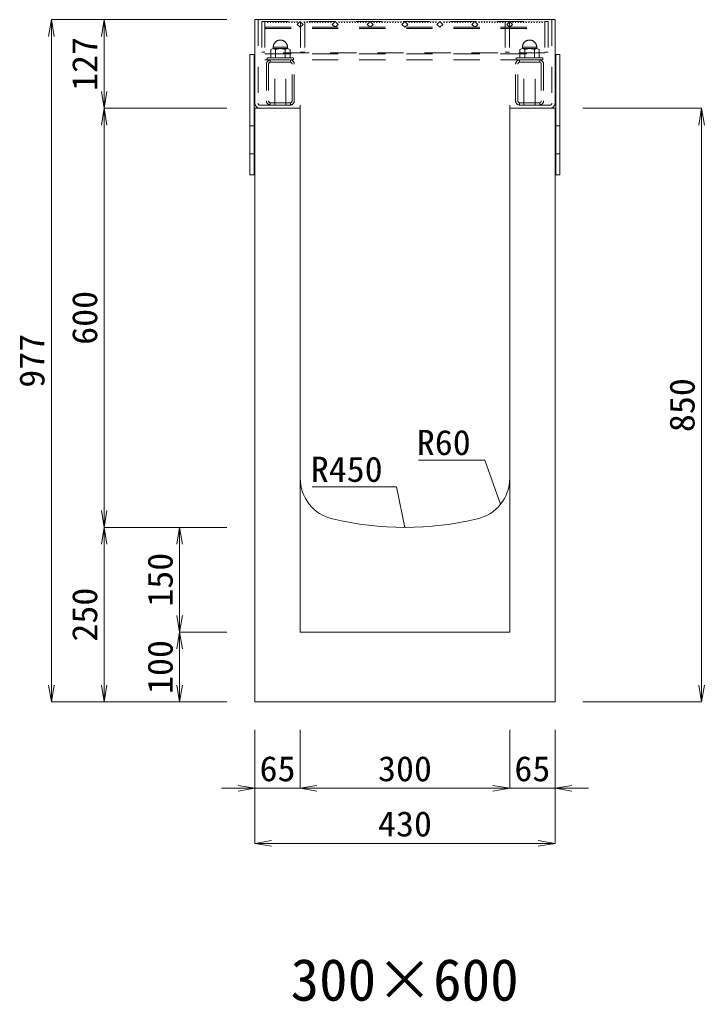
# Model space of a CAD drawing. Units: millimetres at full size; some dimension numbers follow another scale. Extents: x -734 to 58102, y 49499 to 87169.
# Drawn here: x 14947 to 15927, y 76384 to 77790 of the extents above; entities that cross this region are included whole.
import ezdxf
from ezdxf.enums import TextEntityAlignment as Align

# ---------------------------------------------------------------- set-up
doc = ezdxf.new("R2010")
doc.units = ezdxf.units.MM
doc.header["$LTSCALE"] = 50
doc.linetypes.add('USER1', pattern=[1.35, 0.75, -0.6])
doc.layers.add('0_2', color=7, linetype='Continuous')
for name, color, linetype, lineweight in [('寸法線', 7, 'Continuous', 13), ('引出線', 4, 'Continuous', 13), ('本体', 2, 'Continuous', 20), ('ｸﾞﾚｰﾁﾝｸﾞ', 7, 'USER1', 9)]:
    doc.layers.add(name, color=color, linetype=linetype, lineweight=lineweight)
doc.styles.add('ＭＳ 明朝', font='')
doc.styles.get('ＭＳ 明朝').set_extended_font_data('MS Mincho')

# ---------------------------------------------------------------- blocks, each defined once
blk = doc.blocks.new('open_arrow')
at = {"color": 0, "linetype": 'Continuous', "lineweight": -2}
blk.add_lwpolyline([(7.5, 1.25), (0, 0), (7.5, -1.25)], dxfattribs=at)

msp = doc.modelspace()

# ---------------------------------------------------------------- linework, layer by layer
at = {"layer": '寸法線'}
for p, q in [((14992.27, 76813.03), (14992.27, 77790.03)), ((15243.63, 77790.03), (14992.27, 77790.03)), ((15067.81, 77790.03), (15067.81, 77663.03)), ((15243.63, 77790.03), (15067.81, 77790.03)), ((15067.81, 77663.03), (15067.81, 77063.03)), ((15243.63, 77663.03), (15067.81, 77663.03)), ((15243.63, 77663.03), (15067.81, 77663.03)), ((15753.63, 77663.03), (15923.48, 77663.03)), ((15923.48, 77663.03), (15923.48, 76813.03)), ((15243.63, 77063.03), (15067.81, 77063.03)), ((15067.81, 77063.03), (15067.81, 76813.03)), ((15243.63, 77063.03), (15067.81, 77063.03)), ((15175.89, 76913.03), (15175.89, 77063.03)), ((15243.63, 77063.03), (15175.89, 77063.03)), ((15243.63, 76913.03), (15175.89, 76913.03)), ((15175.89, 76813.03), (15175.89, 76913.03)), ((15243.63, 76913.03), (15175.89, 76913.03)), ((15243.63, 76813.03), (14992.27, 76813.03)), ((15243.63, 76813.03), (15067.81, 76813.03)), ((15243.63, 76813.03), (15175.89, 76813.03)), ((15753.63, 76813.03), (15923.48, 76813.03)), ((15283.63, 76773.03), (15283.63, 76689.49)), ((15283.63, 76773.03), (15283.63, 76610.44)), ((15348.63, 76773.03), (15348.63, 76689.49)), ((15348.63, 76773.03), (15348.63, 76689.49)), ((15648.63, 76773.03), (15648.63, 76689.49)), ((15648.63, 76773.03), (15648.63, 76689.49)), ((15713.63, 76773.03), (15713.63, 76689.49)), ((15713.63, 76773.03), (15713.63, 76610.44)), ((15235.63, 76689.49), (15396.63, 76689.49)), ((15348.63, 76689.49), (15648.63, 76689.49)), ((15600.63, 76689.49), (15761.63, 76689.49)), ((15283.63, 76610.44), (15713.63, 76610.44))]:
    msp.add_line(p, q, dxfattribs=at)
at = {"layer": '引出線'}
for points in [[(15635.69, 77096.35), (15612.84, 77159.38), (15518.17, 77159.38)], [(15498.63, 77063.03), (15486.68, 77121.03), (15365.67, 77121.03)]]:
    msp.add_lwpolyline(points, dxfattribs=at)
at = {"layer": '本体'}
for p, q in [((15283.63, 77663.03), (15283.63, 76813.03)), ((15348.63, 77663.03), (15283.63, 77663.03)), ((15348.63, 77133.56), (15348.63, 77663.03)), ((15648.63, 77133.56), (15648.63, 77663.03)), ((15713.63, 77663.03), (15648.63, 77663.03)), ((15713.63, 76813.03), (15713.63, 77663.03)), ((15348.63, 77133.56), (15348.63, 76913.03)), ((15648.63, 77133.56), (15648.63, 76913.03)), ((15348.63, 76913.03), (15648.63, 76913.03)), ((15283.63, 76813.03), (15713.63, 76813.03)), ((15283.63, 76813.03), (15713.63, 76813.03))]:
    msp.add_line(p, q, dxfattribs=at)
for centre, radius, start, end in [((15408.63, 77133.56), 60, 180, 256.65785), ((15588.63, 77133.56), 60, 283.34237, 0), ((15498.63, 77513.03), 450, 256.65777, 283.34225)]:
    msp.add_arc(centre, radius, start, end, dxfattribs=at)
at = {"layer": 'ｸﾞﾚｰﾁﾝｸﾞ', "linetype": 'Continuous'}
for p, q in [((15283.63, 77790.03), (15713.63, 77790.03)), ((15283.63, 77670.66), (15283.63, 77790.03)), ((15713.63, 77670.66), (15713.63, 77790.03)), ((15276.63, 77568.03), (15276.63, 77740.03)), ((15282.63, 77740.03), (15276.63, 77740.03)), ((15282.63, 77568.03), (15282.63, 77740.03)), ((15714.63, 77568.03), (15714.63, 77740.03)), ((15714.63, 77740.03), (15720.63, 77740.03)), ((15720.63, 77568.03), (15720.63, 77740.03)), ((15282.63, 77568.03), (15276.63, 77568.03)), ((15714.63, 77568.03), (15720.63, 77568.03))]:
    msp.add_line(p, q, dxfattribs=at)
at = {"layer": 'ｸﾞﾚｰﾁﾝｸﾞ'}
for p, q in [((15288.13, 77790.03), (15288.13, 77670.53)), ((15293.63, 77787.53), (15293.63, 77743.53)), ((15298.13, 77787.53), (15298.13, 77732.53)), ((15298.13, 77787.53), (15298.13, 77743.53)), ((15301.33, 77787.53), (15302.23, 77785.43)), ((15302.23, 77785.43), (15303.13, 77787.53)), ((15305.13, 77787.53), (15306.03, 77785.43)), ((15306.03, 77785.43), (15306.93, 77787.53)), ((15308.93, 77787.53), (15309.83, 77785.43)), ((15309.83, 77785.43), (15310.73, 77787.53)), ((15312.73, 77787.53), (15313.63, 77785.43)), ((15313.63, 77785.43), (15314.53, 77787.53)), ((15316.53, 77787.53), (15317.43, 77785.43)), ((15317.43, 77785.43), (15318.33, 77787.53)), ((15320.33, 77787.53), (15321.23, 77785.43)), ((15321.23, 77785.43), (15322.13, 77787.53)), ((15324.13, 77787.53), (15325.03, 77785.43)), ((15325.03, 77785.43), (15325.93, 77787.53)), ((15327.93, 77787.53), (15328.83, 77785.43)), ((15328.83, 77785.43), (15329.73, 77787.53)), ((15331.73, 77787.53), (15332.63, 77785.43)), ((15332.63, 77785.43), (15333.53, 77787.53)), ((15335.53, 77787.53), (15336.43, 77785.43)), ((15336.43, 77785.43), (15337.33, 77787.53)), ((15339.33, 77787.53), (15340.23, 77785.43)), ((15340.23, 77785.43), (15341.13, 77787.53)), ((15343.13, 77787.53), (15344.03, 77785.43)), ((15344.03, 77785.43), (15344.93, 77787.53)), ((15348.63, 77787.53), (15344.38, 77783.29)), ((15344.38, 77783.29), (15348.63, 77779.04)), ((15349.13, 77787.03), (15348.63, 77787.53)), ((15352.87, 77783.29), (15348.63, 77787.53)), ((15348.63, 77779.04), (15352.87, 77783.29)), ((15349.13, 77787.53), (15349.13, 77743.53)), ((15353.63, 77787.53), (15354.53, 77785.43)), ((15354.53, 77785.43), (15355.43, 77787.53)), ((15355.13, 77787.53), (15355.13, 77743.53)), ((15357.43, 77787.53), (15358.33, 77785.43)), ((15358.33, 77785.43), (15359.23, 77787.53)), ((15361.23, 77787.53), (15362.13, 77785.43)), ((15362.13, 77785.43), (15363.03, 77787.53)), ((15365.03, 77787.53), (15365.93, 77785.43)), ((15365.93, 77785.43), (15366.83, 77787.53)), ((15368.83, 77787.53), (15369.73, 77785.43)), ((15369.73, 77785.43), (15370.63, 77787.53)), ((15372.63, 77787.53), (15373.53, 77785.43)), ((15373.53, 77785.43), (15374.43, 77787.53)), ((15376.43, 77787.53), (15377.33, 77785.43)), ((15377.33, 77785.43), (15378.23, 77787.53)), ((15380.23, 77787.53), (15381.13, 77785.43)), ((15381.13, 77785.43), (15382.03, 77787.53)), ((15384.03, 77787.53), (15384.93, 77785.43)), ((15384.93, 77785.43), (15385.83, 77787.53)), ((15387.83, 77787.53), (15388.73, 77785.43)), ((15388.73, 77785.43), (15389.63, 77787.53)), ((15391.63, 77787.53), (15392.53, 77785.43)), ((15392.53, 77785.43), (15393.43, 77787.53)), ((15398.63, 77787.53), (15394.38, 77783.29)), ((15394.38, 77783.29), (15398.63, 77779.04)), ((15402.87, 77783.29), (15398.63, 77787.53)), ((15398.63, 77779.04), (15402.87, 77783.29)), ((15403.63, 77787.53), (15404.53, 77785.43)), ((15404.53, 77785.43), (15405.43, 77787.53)), ((15407.43, 77787.53), (15408.33, 77785.43)), ((15408.33, 77785.43), (15409.23, 77787.53)), ((15411.23, 77787.53), (15412.13, 77785.43)), ((15412.13, 77785.43), (15413.03, 77787.53)), ((15415.03, 77787.53), (15415.93, 77785.43)), ((15415.93, 77785.43), (15416.83, 77787.53)), ((15418.83, 77787.53), (15419.73, 77785.43)), ((15419.73, 77785.43), (15420.63, 77787.53)), ((15422.63, 77787.53), (15423.53, 77785.43)), ((15423.53, 77785.43), (15424.43, 77787.53)), ((15426.43, 77787.53), (15427.33, 77785.43)), ((15427.33, 77785.43), (15428.23, 77787.53)), ((15430.23, 77787.53), (15431.13, 77785.43)), ((15431.13, 77785.43), (15432.03, 77787.53)), ((15434.03, 77787.53), (15434.93, 77785.43)), ((15434.93, 77785.43), (15435.83, 77787.53)), ((15437.83, 77787.53), (15438.73, 77785.43)), ((15438.73, 77785.43), (15439.63, 77787.53)), ((15441.63, 77787.53), (15442.53, 77785.43)), ((15442.53, 77785.43), (15443.43, 77787.53)), ((15448.63, 77787.53), (15444.38, 77783.29)), ((15444.38, 77783.29), (15448.63, 77779.04)), ((15452.87, 77783.29), (15448.63, 77787.53)), ((15448.63, 77779.04), (15452.87, 77783.29)), ((15453.63, 77787.53), (15454.53, 77785.43)), ((15454.53, 77785.43), (15455.43, 77787.53)), ((15457.43, 77787.53), (15458.33, 77785.43)), ((15458.33, 77785.43), (15459.23, 77787.53)), ((15461.23, 77787.53), (15462.13, 77785.43)), ((15462.13, 77785.43), (15463.03, 77787.53)), ((15465.03, 77787.53), (15465.93, 77785.43)), ((15465.93, 77785.43), (15466.83, 77787.53)), ((15468.83, 77787.53), (15469.73, 77785.43)), ((15469.73, 77785.43), (15470.63, 77787.53)), ((15472.63, 77787.53), (15473.53, 77785.43)), ((15473.53, 77785.43), (15474.43, 77787.53)), ((15476.43, 77787.53), (15477.33, 77785.43)), ((15477.33, 77785.43), (15478.23, 77787.53)), ((15480.23, 77787.53), (15481.13, 77785.43)), ((15481.13, 77785.43), (15482.03, 77787.53)), ((15484.03, 77787.53), (15484.93, 77785.43)), ((15484.93, 77785.43), (15485.83, 77787.53)), ((15487.83, 77787.53), (15488.73, 77785.43)), ((15488.73, 77785.43), (15489.63, 77787.53)), ((15491.63, 77787.53), (15492.53, 77785.43)), ((15492.53, 77785.43), (15493.43, 77787.53)), ((15498.63, 77787.53), (15494.38, 77783.29)), ((15494.38, 77783.29), (15498.63, 77779.04)), ((15498.63, 77787.53), (15502.87, 77783.29)), ((15502.87, 77783.29), (15498.63, 77779.04)), ((15504.73, 77785.43), (15503.83, 77787.53)), ((15505.63, 77787.53), (15504.73, 77785.43)), ((15508.53, 77785.43), (15507.63, 77787.53)), ((15509.43, 77787.53), (15508.53, 77785.43)), ((15512.33, 77785.43), (15511.43, 77787.53)), ((15513.23, 77787.53), (15512.33, 77785.43)), ((15516.13, 77785.43), (15515.23, 77787.53)), ((15517.03, 77787.53), (15516.13, 77785.43)), ((15519.93, 77785.43), (15519.03, 77787.53)), ((15520.83, 77787.53), (15519.93, 77785.43)), ((15523.73, 77785.43), (15522.83, 77787.53)), ((15524.63, 77787.53), (15523.73, 77785.43)), ((15527.53, 77785.43), (15526.63, 77787.53)), ((15528.43, 77787.53), (15527.53, 77785.43)), ((15531.33, 77785.43), (15530.43, 77787.53)), ((15532.23, 77787.53), (15531.33, 77785.43)), ((15535.13, 77785.43), (15534.23, 77787.53)), ((15536.03, 77787.53), (15535.13, 77785.43)), ((15538.93, 77785.43), (15538.03, 77787.53)), ((15539.83, 77787.53), (15538.93, 77785.43)), ((15542.73, 77785.43), (15541.83, 77787.53)), ((15543.63, 77787.53), (15542.73, 77785.43)), ((15544.38, 77783.29), (15548.63, 77787.53)), ((15548.63, 77779.04), (15544.38, 77783.29)), ((15548.63, 77787.53), (15552.87, 77783.29)), ((15552.87, 77783.29), (15548.63, 77779.04)), ((15554.72, 77785.43), (15553.82, 77787.53)), ((15555.63, 77787.53), (15554.72, 77785.43)), ((15558.53, 77785.43), (15557.63, 77787.53)), ((15559.43, 77787.53), (15558.53, 77785.43)), ((15562.33, 77785.43), (15561.43, 77787.53)), ((15563.23, 77787.53), (15562.33, 77785.43)), ((15566.13, 77785.43), (15565.23, 77787.53)), ((15567.03, 77787.53), (15566.13, 77785.43)), ((15569.93, 77785.43), (15569.03, 77787.53)), ((15570.83, 77787.53), (15569.93, 77785.43)), ((15573.73, 77785.43), (15572.83, 77787.53)), ((15574.63, 77787.53), (15573.73, 77785.43)), ((15577.53, 77785.43), (15576.63, 77787.53)), ((15578.43, 77787.53), (15577.53, 77785.43)), ((15581.33, 77785.43), (15580.43, 77787.53)), ((15582.23, 77787.53), (15581.33, 77785.43)), ((15585.13, 77785.43), (15584.23, 77787.53)), ((15586.03, 77787.53), (15585.13, 77785.43)), ((15588.93, 77785.43), (15588.03, 77787.53)), ((15589.83, 77787.53), (15588.93, 77785.43)), ((15592.73, 77785.43), (15591.83, 77787.53)), ((15593.63, 77787.53), (15592.73, 77785.43)), ((15594.38, 77783.29), (15598.63, 77787.53)), ((15598.63, 77779.04), (15594.38, 77783.29)), ((15598.63, 77787.53), (15602.87, 77783.29)), ((15602.87, 77783.29), (15598.63, 77779.04)), ((15604.73, 77785.43), (15603.83, 77787.53)), ((15605.63, 77787.53), (15604.73, 77785.43)), ((15608.53, 77785.43), (15607.63, 77787.53)), ((15609.43, 77787.53), (15608.53, 77785.43)), ((15612.33, 77785.43), (15611.43, 77787.53)), ((15613.23, 77787.53), (15612.33, 77785.43)), ((15616.13, 77785.43), (15615.23, 77787.53)), ((15617.03, 77787.53), (15616.13, 77785.43)), ((15619.93, 77785.43), (15619.03, 77787.53)), ((15620.83, 77787.53), (15619.93, 77785.43)), ((15623.73, 77785.43), (15622.83, 77787.53)), ((15624.63, 77787.53), (15623.73, 77785.43)), ((15627.53, 77785.43), (15626.63, 77787.53)), ((15628.43, 77787.53), (15627.53, 77785.43)), ((15631.33, 77785.43), (15630.43, 77787.53)), ((15632.23, 77787.53), (15631.33, 77785.43)), ((15635.13, 77785.43), (15634.23, 77787.53)), ((15636.03, 77787.53), (15635.13, 77785.43)), ((15638.93, 77785.43), (15638.03, 77787.53)), ((15639.83, 77787.53), (15638.93, 77785.43)), ((15642.73, 77785.43), (15641.83, 77787.53)), ((15642.12, 77787.53), (15642.12, 77743.53)), ((15643.63, 77787.53), (15642.73, 77785.43)), ((15644.38, 77783.29), (15648.63, 77787.53)), ((15648.63, 77779.04), (15644.38, 77783.29)), ((15648.12, 77787.03), (15648.62, 77787.53)), ((15648.12, 77787.53), (15648.12, 77743.53)), ((15648.63, 77787.53), (15652.87, 77783.29)), ((15652.87, 77783.29), (15648.63, 77779.04)), ((15653.23, 77785.43), (15652.33, 77787.53)), ((15654.13, 77787.53), (15653.23, 77785.43)), ((15657.03, 77785.43), (15656.13, 77787.53)), ((15657.93, 77787.53), (15657.03, 77785.43)), ((15660.83, 77785.43), (15659.93, 77787.53)), ((15661.73, 77787.53), (15660.83, 77785.43)), ((15664.63, 77785.43), (15663.73, 77787.53)), ((15665.53, 77787.53), (15664.63, 77785.43)), ((15668.43, 77785.43), (15667.53, 77787.53)), ((15669.33, 77787.53), (15668.43, 77785.43)), ((15672.23, 77785.43), (15671.33, 77787.53)), ((15673.13, 77787.53), (15672.23, 77785.43)), ((15676.03, 77785.43), (15675.13, 77787.53)), ((15676.93, 77787.53), (15676.03, 77785.43)), ((15679.83, 77785.43), (15678.93, 77787.53)), ((15680.73, 77787.53), (15679.83, 77785.43)), ((15683.63, 77785.43), (15682.73, 77787.53)), ((15684.53, 77787.53), (15683.63, 77785.43)), ((15687.43, 77785.43), (15686.53, 77787.53)), ((15688.33, 77787.53), (15687.43, 77785.43)), ((15691.23, 77785.43), (15690.33, 77787.53)), ((15692.13, 77787.53), (15691.23, 77785.43)), ((15695.03, 77785.43), (15694.13, 77787.53)), ((15695.93, 77787.53), (15695.03, 77785.43)), ((15699.13, 77787.53), (15699.13, 77732.53)), ((15699.13, 77787.53), (15699.13, 77743.53)), ((15703.63, 77787.53), (15703.63, 77743.53)), ((15709.13, 77790.03), (15709.13, 77670.53)), ((15298.13, 77779.03), (15699.13, 77779.03)), ((15298.13, 77777.53), (15699.13, 77777.53)), ((15348.63, 77779.05), (15349.13, 77779.54)), ((15648.62, 77779.05), (15648.12, 77779.54)), ((15293.63, 77743.53), (15298.13, 77743.53)), ((15699.13, 77742.53), (15298.13, 77742.53)), ((15298.13, 77741.03), (15699.13, 77741.03)), ((15306.28, 77747.33), (15309.74, 77748.53)), ((15306.28, 77735.53), (15306.28, 77747.33)), ((15309.74, 77748.53), (15309.74, 77750.53)), ((15309.74, 77750.53), (15330.52, 77750.53)), ((15330.52, 77748.53), (15309.74, 77748.53)), ((15309.74, 77748.53), (15313.2, 77747.33)), ((15313.2, 77747.33), (15320.13, 77748.53)), ((15313.2, 77735.53), (15313.2, 77747.33)), ((15320.13, 77748.53), (15327.05, 77747.33)), ((15327.05, 77747.33), (15330.52, 77748.53)), ((15327.05, 77747.33), (15327.05, 77735.53)), ((15330.52, 77750.53), (15330.52, 77748.53)), ((15330.52, 77748.53), (15333.98, 77747.33)), ((15333.98, 77747.33), (15333.98, 77735.53)), ((15349.13, 77743.53), (15355.13, 77743.53)), ((15648.12, 77743.53), (15642.12, 77743.53)), ((15666.74, 77748.53), (15663.27, 77747.33)), ((15663.27, 77747.33), (15663.27, 77735.53)), ((15666.74, 77750.53), (15666.74, 77748.53)), ((15687.51, 77750.53), (15666.74, 77750.53)), ((15666.74, 77748.53), (15687.51, 77748.53)), ((15670.2, 77747.33), (15666.74, 77748.53)), ((15677.12, 77748.53), (15670.2, 77747.33)), ((15670.2, 77747.33), (15670.2, 77735.53)), ((15684.05, 77747.33), (15677.12, 77748.53)), ((15687.51, 77748.53), (15684.05, 77747.33)), ((15684.05, 77735.53), (15684.05, 77747.33)), ((15687.51, 77748.53), (15687.51, 77750.53)), ((15690.97, 77747.33), (15687.51, 77748.53)), ((15690.97, 77735.53), (15690.97, 77747.33)), ((15703.63, 77743.53), (15699.13, 77743.53)), ((15298.13, 77732.53), (15699.13, 77732.53)), ((15300.13, 77726.13), (15300.13, 77673.93)), ((15301.13, 77732.53), (15301.13, 77735.53)), ((15301.13, 77735.53), (15320.13, 77735.53)), ((15301.13, 77735.53), (15339.13, 77735.53)), ((15339.13, 77732.53), (15301.13, 77732.53)), ((15303.33, 77726.13), (15303.33, 77673.93)), ((15305.63, 77732.47), (15305.63, 77729.2)), ((15320.13, 77735.53), (15306.28, 77735.53)), ((15333.73, 77732.53), (15306.53, 77732.53)), ((15333.73, 77732.53), (15306.53, 77732.53)), ((15333.73, 77729.33), (15306.53, 77729.33)), ((15312.13, 77667.53), (15312.13, 77732.53)), ((15312.13, 77732.53), (15328.13, 77732.53)), ((15320.13, 77735.53), (15313.2, 77735.53)), ((15333.98, 77735.53), (15320.13, 77735.53)), ((15328.13, 77667.53), (15328.13, 77732.53)), ((15334.63, 77732.47), (15334.63, 77729.2)), ((15336.93, 77673.93), (15336.93, 77726.13)), ((15339.13, 77735.53), (15339.13, 77732.53)), ((15340.13, 77673.93), (15340.13, 77726.13)), ((15657.13, 77673.93), (15657.13, 77726.13)), ((15658.12, 77735.53), (15658.12, 77732.53)), ((15696.12, 77735.53), (15658.12, 77735.53)), ((15658.12, 77732.53), (15696.12, 77732.53)), ((15660.33, 77673.93), (15660.33, 77726.13)), ((15662.62, 77732.47), (15662.62, 77729.2)), ((15663.27, 77735.53), (15677.12, 77735.53)), ((15663.52, 77732.53), (15690.72, 77732.53)), ((15663.53, 77732.53), (15690.73, 77732.53)), ((15663.53, 77729.33), (15690.73, 77729.33)), ((15669.12, 77667.53), (15669.12, 77732.53)), ((15685.13, 77732.53), (15669.12, 77732.53)), ((15677.12, 77735.53), (15684.05, 77735.53)), ((15696.12, 77735.53), (15677.12, 77735.53)), ((15677.12, 77735.53), (15690.97, 77735.53)), ((15685.13, 77667.53), (15685.13, 77732.53)), ((15691.62, 77732.47), (15691.62, 77729.2)), ((15693.93, 77726.13), (15693.93, 77673.93)), ((15696.12, 77732.53), (15696.12, 77735.53)), ((15697.13, 77726.13), (15697.13, 77673.93)), ((15291.13, 77667.53), (15348.63, 77667.53)), ((15305.63, 77670.86), (15305.63, 77667.59)), ((15306.53, 77670.73), (15333.73, 77670.73)), ((15306.53, 77667.53), (15333.73, 77667.53)), ((15334.63, 77670.86), (15334.63, 77667.59)), ((15348.63, 77667.53), (15348.63, 77663.03)), ((15706.13, 77667.53), (15648.63, 77667.53)), ((15648.63, 77667.53), (15648.63, 77663.03)), ((15662.62, 77670.86), (15662.62, 77667.59)), ((15690.73, 77670.73), (15663.53, 77670.73)), ((15690.73, 77667.53), (15663.53, 77667.53)), ((15691.62, 77670.86), (15691.62, 77667.59)), ((15276.63, 77638.03), (15282.63, 77638.03)), ((15714.63, 77638.03), (15720.63, 77638.03)), ((15276.63, 77598.03), (15282.63, 77598.03)), ((15714.63, 77598.03), (15720.63, 77598.03))]:
    msp.add_line(p, q, dxfattribs=at)
at = {"layer": 'ｸﾞﾚｰﾁﾝｸﾞ', "lineweight": 5}
msp.add_line((15293.63, 77787.53), (15703.63, 77787.53), dxfattribs=at)
at = {"layer": 'ｸﾞﾚｰﾁﾝｸﾞ'}
for centre, radius, start, end in [((15320.13, 77750.53), 10.25, 0, 180), ((15677.12, 77750.53), 10.25, 0, 180), ((15306.53, 77726.13), 6.4, 90, 180), ((15306.53, 77726.13), 3.2, 90, 180), ((15333.73, 77726.13), 6.4, 0, 90), ((15333.73, 77726.13), 3.2, 0, 90), ((15663.53, 77726.13), 6.4, 90, 180), ((15663.53, 77726.13), 3.2, 90, 180), ((15690.73, 77726.13), 6.4, 0, 90), ((15690.73, 77726.13), 3.2, 0, 90), ((15291.13, 77670.53), 7.5, 179.01874, 270), ((15291.13, 77670.53), 3, 180, 270), ((15306.53, 77673.93), 6.4, 180, 270), ((15306.53, 77673.93), 3.2, 180, 270), ((15333.73, 77673.93), 3.2, 270, 0), ((15333.73, 77673.93), 6.4, 270, 0), ((15663.53, 77673.93), 6.4, 180, 270), ((15663.53, 77673.93), 3.2, 180, 270), ((15690.73, 77673.93), 3.2, 270, 0), ((15690.73, 77673.93), 6.4, 270, 0), ((15706.13, 77670.53), 3, 270, 0)]:
    msp.add_arc(centre, radius, start, end, dxfattribs=at)
at = {"layer": 'ｸﾞﾚｰﾁﾝｸﾞ', "linetype": 'Continuous'}
msp.add_arc((15706.13, 77670.53), 7.5, 270, 0.98123, dxfattribs=at)

# ---------------------------------------------------------------- block references
at = {"layer": '寸法線', "xscale": 3.2, "yscale": 3.2}
for p, rotation in [((14992.27, 77790.03), 270), ((15067.81, 77790.03), 270), ((15067.81, 77663.03), 90), ((15067.81, 77663.03), 270), ((15923.48, 77663.03), 270), ((15067.81, 77063.03), 90), ((15067.81, 77063.03), 270), ((15175.89, 77063.03), 270), ((15175.89, 76913.03), 90), ((15175.89, 76913.03), 270), ((14992.27, 76813.03), 90), ((15067.81, 76813.03), 90), ((15175.89, 76813.03), 90), ((15923.48, 76813.03), 90), ((15283.63, 76689.49), 180), ((15648.63, 76689.49), 180), ((15648.63, 76689.49), 180), ((15713.63, 76610.44), 180)]:
    msp.add_blockref('open_arrow', p, dxfattribs=dict(at, rotation=rotation))
for p in [(15348.63, 76689.49), (15348.63, 76689.49), (15713.63, 76689.49), (15283.63, 76610.44)]:
    msp.add_blockref('open_arrow', p, dxfattribs=at)
at = {"layer": '引出線', "xscale": 0.16, "yscale": 0.16}
for p, rotation in [((15635.69, 77096.35), 109.9), ((15498.63, 77063.03), 101.6)]:
    msp.add_blockref('open_arrow', p, dxfattribs=dict(at, rotation=rotation))

# ---------------------------------------------------------------- texts
at = {"layer": '0_2', "style": 'ＭＳ 明朝'}
msp.add_text('300×600', height=60.04, dxfattribs=at).set_placement((15498.14, 76415.29), align=Align.MIDDLE_CENTER)
at = {"layer": '寸法線', "style": 'ＭＳ 明朝', "width": 1.05}
for s, p in [('127', (15039.81, 77726.53)), ('600', (15039.81, 77363.03)), ('977', (14964.27, 77301.53)), ('850', (15895.48, 77238.03)), ('150', (15147.89, 76988.03)), ('250', (15039.81, 76938.03)), ('100', (15147.89, 76863.03))]:
    msp.add_text(s, height=36.03, rotation=90, dxfattribs=at).set_placement(p, align=Align.MIDDLE_CENTER)
for s, p in [('65', (15316.13, 76717.49)), ('300', (15498.63, 76717.49)), ('65', (15681.13, 76717.49)), ('430', (15498.63, 76638.44))]:
    msp.add_text(s, height=36.03, dxfattribs=at).set_placement(p, align=Align.MIDDLE_CENTER)
at = {"layer": '引出線', "style": 'ＭＳ 明朝', "width": 1.05}
for s, p in [('R60', (15592.84, 77202.58)), ('R450', (15466.68, 77164.23))]:
    msp.add_text(s, height=36.03, dxfattribs=at).set_placement(p, align=Align.TOP_RIGHT)

doc.saveas('drawing.dxf')
